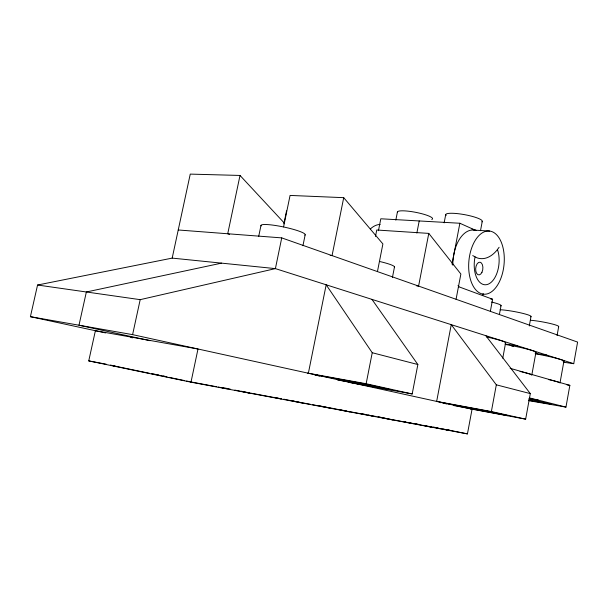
<?xml version="1.0" encoding="UTF-8"?>
<svg xmlns="http://www.w3.org/2000/svg" width="608" height="608" viewBox="0 0 608 608"><rect width="100%" height="100%" fill="white"/><g stroke="black" fill="none" stroke-linecap="round" stroke-linejoin="round"><path stroke-width="0.91" d="M559.991 383.002L563.92 361.19M528.626 400.642L565.957 407.109L569.856 385.35L510.173 368.326M563.449 362.201L573.732 363.683L577.6 342.084L281.732 237.888L178.235 229.976M557.072 335.555L558.706 326.534M529.287 325.956L531.027 316.441M531.802 375.045L535.937 352.397M470.204 408.834L525.646 419.155L530.305 393.604L485.8 335.662M499.404 314.503L501.076 305.512M525.646 419.155L491.37 411.548L496.318 384.818L451.25 324.649L436.658 401.409M502.763 358.188L505.613 342.76M482.82 295.374L483.162 293.535M190.988 382.174L197.995 349L95.395 330.714L88.745 360.894L190.988 382.174L467.438 433.892L472.059 409.184L132.597 334.636L30.4 316.677L37.559 285.023L172.186 258.111L275.401 268.614L573.732 363.683M490.344 311.357L492.609 299.242L458.47 286.642M456.068 299.28L460.872 274.026L428.784 233.396L376.747 230.014L375.47 236.459M480.487 230.736L482.235 221.494M452.048 264.184L459.868 223.25L380.813 218.781L378.45 230.728M428.784 233.396L418.593 286.087L416.708 285.889M444.136 222.862L445.732 214.571M354.358 383.374L412.194 393.961L417.856 364.526L371.959 299.387M416.852 233.069L419.208 220.947M395.823 220.119L397.396 212.108M412.194 393.961L366.145 383.739L372.233 352.731L326.177 284.795L308.362 373.236M392.411 277.552L394.493 266.935M377.439 271.594L382.896 243.937L343.718 197.668L290.069 195.426L283.586 226.89M343.718 197.668L332.052 255.611L330.174 255.444M302.944 245.716L305.17 234.787M283.875 223.843L286.55 210.87M281.732 237.888L275.401 268.614L140.19 299.66L37.559 285.023M258.696 236.436L260.976 225.477M172.186 258.111L190.251 174.108L240.016 175.446L227.726 233.761L229.512 234.361M132.597 334.636L140.19 299.66M475.053 256.986L474.992 257.23A22.2 12.358 -84.9 0 0 487.076 284.559A22.2 12.358 -84.9 0 0 498.051 251.431L497.412 249.584M499.107 247.289L497.222 249.85A45.266 25.338 -86.5 0 1 477.143 257.883L472.728 255.588M221.54 263.135L86.359 291.984L78.987 325.219L150.108 340.693M473.928 230.105L489.668 231.055A31.715 17.662 -84.9 0 1 500.065 280.318A31.715 17.662 -84.9 0 1 469.703 276.458A31.715 17.662 -84.9 0 1 489.668 231.055M490.74 299.037L492.609 299.242M505.286 344.082L517.522 345.77M511.632 346.043L513.502 346.302M535.534 353.499L546.736 355.08M153.102 373.806L152.372 373.738M567.051 384.91L569.856 385.35M529.234 398.59L538.551 400.193M528.808 398.97L550.932 404.084L528.626 400.231M130.773 337.493L132.612 337.82M307.519 373.084L366.145 383.739M315.491 374.9L363.82 383.701L391.567 389.842L337.562 379.97M348.84 382.364L352.564 383.04M436.316 401.341L491.37 411.548M439.652 402.215L441.514 402.557M443.384 402.906L487.244 411.038L507.954 415.629L453.842 405.566M192.174 382.166L216.311 386.688M218.166 387.03L227.445 388.77L221.882 387.615M250.625 393.11L281.329 398.863L273.942 397.343M302.252 402.785L310.536 404.335M312.375 404.677L329.855 407.953L319.679 405.863M347.943 411.342L372.864 416.009L368.243 415.044M390.222 419.262L413.752 423.67L407.299 422.347M88.745 360.894L106.24 364.2M115.087 366.046L110.436 365.172L149.446 373.282M163.324 376.01L164.943 376.329M446.158 429.552L467.438 433.892M433.527 427.09L438.178 428.04M442.829 428.99L450.262 430.502L423.183 425.334M413.904 423.442L418.547 424.392M404.092 421.557L405.931 421.937M413.311 423.449L431.756 427.219M403.613 421.595L405.452 421.967M378.13 416.784L385.571 418.304M387.433 418.684L389.287 419.072M371.382 415.545L376.018 416.495M377.872 416.875L392.7 419.908M361.775 413.714L366.396 414.664M338.732 409.45L347.024 411.152M329.323 407.679L349.767 411.882M292.965 400.885L294.819 401.265M296.681 401.652L301.332 402.61M283.761 399.175L302.366 403.013M157.328 374.794L158.848 375.106M439.774 402.473L441.096 402.754M241.361 391.218L249.698 392.943M225.621 388.17L230.257 389.128M234.893 390.093L249.736 393.163M151.301 373.669L167.094 376.952M168.948 377.34L184.741 380.623M186.595 381.003L191.239 381.968M314.898 375.121L316.532 375.463M154.333 374.171L155.808 374.482M318.09 375.79L319.588 376.109M442.867 403.127L444.395 403.454M30.4 316.677L105.602 332.918M445.656 403.735L446.622 403.963M529.56 397.921L565.957 407.109M372.233 352.731L417.856 364.526M496.318 384.818L530.305 393.604M459.868 223.25L476.201 230.584M240.016 175.446L284.362 223.121M397.533 212.549A17.906 3.146 10.9 0 1 416.533 212.496A17.906 3.146 10.9 0 1 431.802 219.473M370.356 228.965A29.359 18.536 -85.2 0 1 380.152 224.436M452.831 265.179A31.373 17.814 -84.9 0 1 475.646 230.47M458.888 286.786A31.373 17.814 -84.9 0 1 458.029 285.532M471.99 229.155A18.612 3.169 10.4 0 1 475.608 230.364M446.112 215.521A18.59 3.367 10.4 0 1 464.033 214.563A18.59 3.367 10.4 0 1 481.878 221.874M535.169 353.742A27.991 1.991 10.5 0 1 563.122 361.433M548.507 379.559A28.044 1.452 10.7 0 1 559.71 382.66M505.187 344.417A28.964 2.158 10.6 0 1 535.253 352.693M520.076 371.488A29.024 1.573 10.8 0 1 521.58 371.838M522.302 372.012A29.024 1.573 10.8 0 1 523.678 372.347M524.332 372.514A29.024 1.573 10.8 0 1 531.726 374.87M491.606 302.054A17.989 1.976 10.5 0 1 500.612 305.946M261.128 225.933A22.587 3.139 11.9 0 1 283.799 227.02A22.587 3.139 11.9 0 1 304.828 235.136M530.503 320.256A16.75 1.68 10.3 0 1 549.624 323.357A16.75 1.68 10.3 0 1 558.516 326.724M500.103 309.768A17.343 1.816 10.4 0 1 521.238 312.998A17.343 1.816 10.4 0 1 530.465 316.814M379.445 261.455A20.398 2.584 11.2 0 1 394.311 267.246M486.757 336.992A30.073 2.356 10.7 0 1 505.058 343.125M481.977 272.247A6.392 3.595 -84.7 0 0 480.024 262.2A6.392 3.595 -84.7 0 0 475.836 271.198A6.392 3.595 -84.7 0 0 481.977 272.247"/></g></svg>
